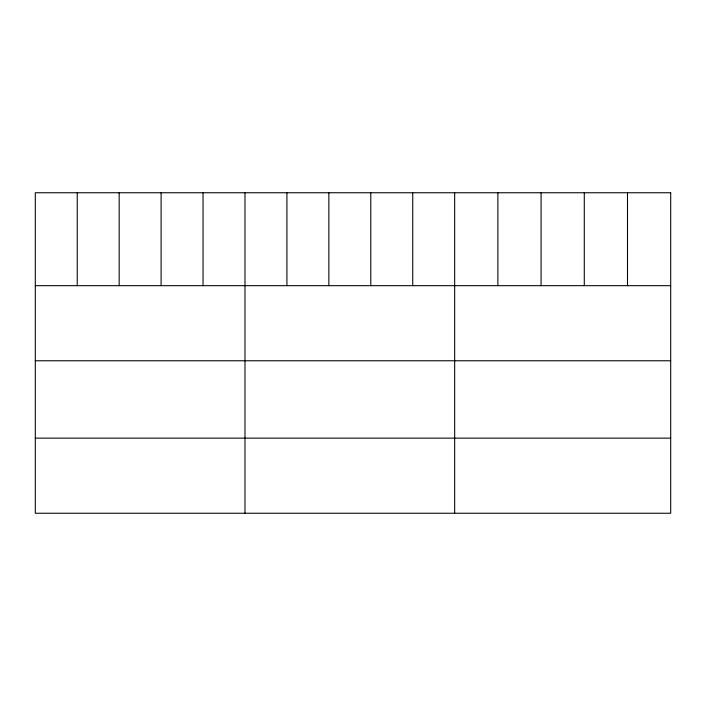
<?xml version="1.0" encoding="UTF-8"?>
<svg xmlns="http://www.w3.org/2000/svg" width="706" height="706" viewBox="0 0 706 706"><rect width="100%" height="100%" fill="white"/><g stroke="black" fill="none" stroke-linecap="round" stroke-linejoin="round"><path stroke-width="1.06" d="M35.3 285.665L670.7 285.665M35.3 360.766L670.7 360.766M35.3 438.144L670.7 438.144M627.493 192.747L627.493 285.665M584.286 192.747L584.286 285.665M541.078 192.747L541.078 285.665M497.871 192.747L497.871 285.665M454.664 192.747L454.664 513.253M412.728 192.747L412.728 285.665M370.791 192.747L370.791 285.665M328.855 192.747L328.855 285.665M286.918 192.747L286.918 285.665M244.982 192.747L244.982 513.253M203.046 192.747L203.046 285.665M161.109 192.747L161.109 285.665M119.173 192.747L119.173 285.665M77.236 192.747L77.236 285.665M670.7 192.747L35.3 192.747L35.3 513.253L670.7 513.253L670.7 192.747"/></g></svg>
